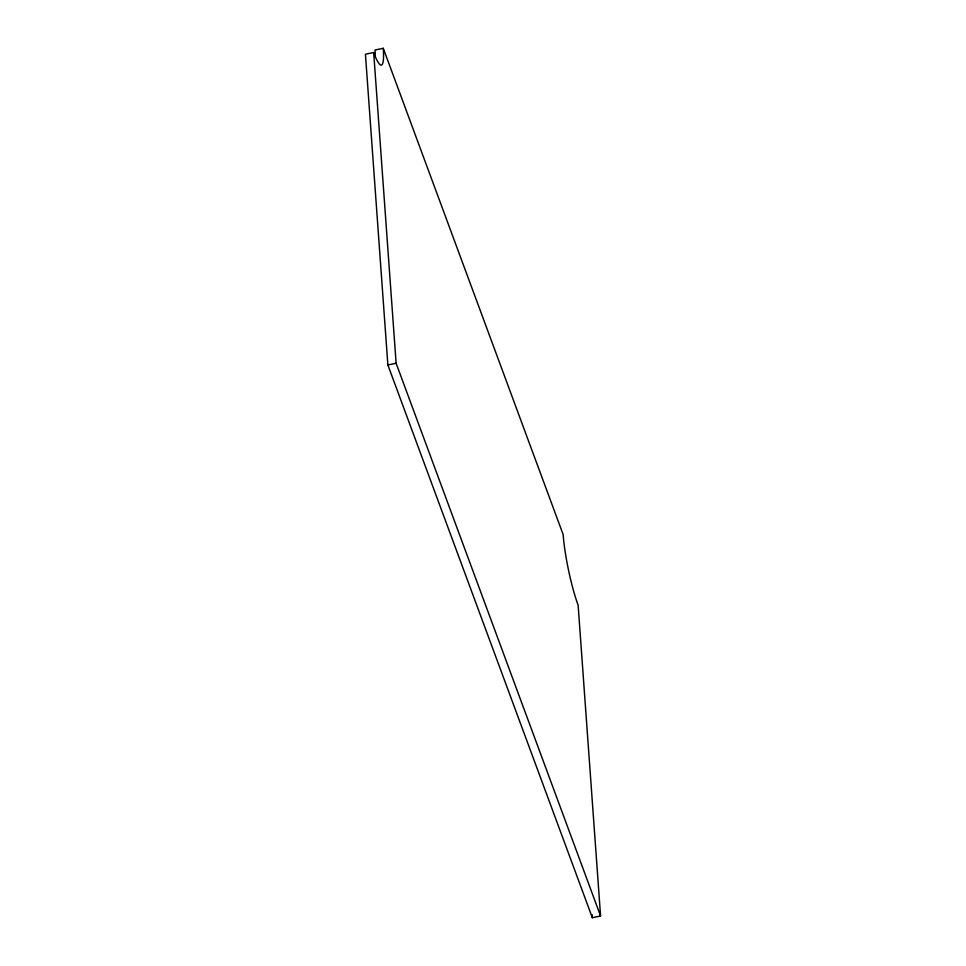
<?xml version="1.0" encoding="UTF-8"?>
<svg xmlns="http://www.w3.org/2000/svg" width="966" height="966" viewBox="0 0 966 966"><rect width="100%" height="100%" fill="white"/><g stroke="black" fill="none" stroke-linecap="round" stroke-linejoin="round"><path stroke-width="1.45" d="M383.26 48.3A51.101 7.245 78.3 0 1 373.673 52.502L365.426 54.217L387.873 364.979L592.327 917.7L600.574 915.985L578.127 605.223A51.101 7.245 78.3 0 1 563.142 534.56L383.26 48.3L375.013 50.015A51.101 7.245 78.3 0 1 375.303 56.68M387.873 364.979L396.12 363.264L600.574 915.985M592.11 914.693L592.327 917.7M373.673 52.502L396.12 363.264"/></g></svg>
